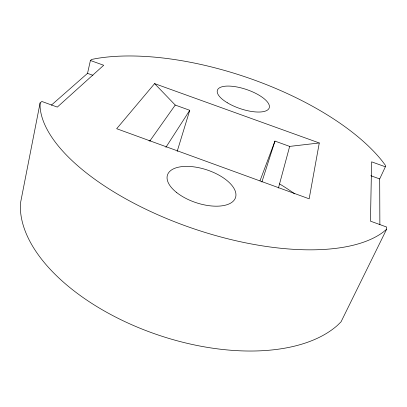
<?xml version="1.0" encoding="UTF-8"?>
<svg xmlns="http://www.w3.org/2000/svg" width="407" height="407" viewBox="0 0 407 407"><rect width="100%" height="100%" fill="white"/><g stroke="black" fill="none" stroke-linecap="round" stroke-linejoin="round"><path stroke-width="0.61" d="M319.276 142.969L309.152 198.82L116.672 128.714L154.604 83.618L319.276 142.969L289.662 146.403L274.959 141.092L259.956 180.922M51.338 105.169L87.52 73.362L90.42 60.485L103.699 65.268L57.306 107.092L41.835 101.46L40.095 102.925L20.533 202.839L20.35 207.57A174.578 94.597 18.7 0 0 149.211 331.822A174.578 94.597 18.7 0 0 337.413 325.391L341.03 321.835L386.65 229.197L386.604 227.03L370.467 221.154L371.606 161.833L385.373 166.794L379.69 178.932L379.873 224.7M278.439 188.044L289.662 146.403M177.157 151.44L189.754 110.302L175.239 105.057L154.604 83.618M261.889 182.015L274.959 141.092M165.873 147.365L189.754 110.302M149.822 141.025L175.239 105.057M386.65 229.197L383.201 232.112A187.836 80.194 18.7 0 1 184.407 225.473A187.836 80.194 18.7 0 1 40.1 107.01L40.095 102.925M90.42 60.485L91.687 59.417L96.891 58.425A187.836 80.194 18.7 0 1 382.346 161.233L385.343 165.232L385.373 166.794M87.52 73.362L92.903 75.305M370.802 175.717L379.69 178.932M148.982 140.766A174.578 94.597 18.7 0 1 150.198 140.878M279.482 183.847A174.578 94.597 18.7 0 1 294.754 193.859M227.304 102.757A27.376 10.068 18.8 0 0 269.18 108.018A27.376 10.068 18.8 0 0 233.44 86.426A27.376 10.068 18.8 0 0 227.304 102.757M176.669 192.547A35.852 17.262 18.4 0 0 234.595 199.522A35.852 17.262 18.4 0 0 193.223 166.784A35.852 17.262 18.4 0 0 176.669 192.547"/></g></svg>
